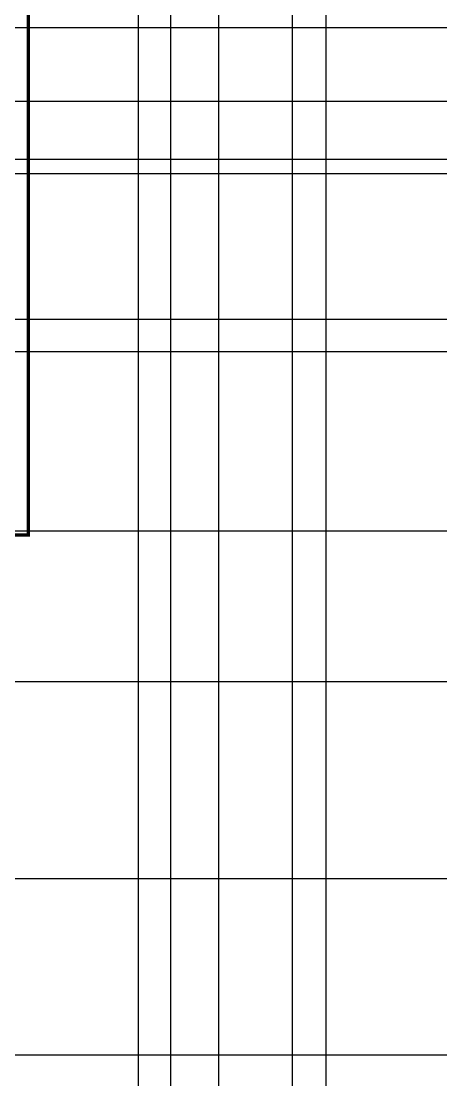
# Model space of a CAD drawing. Extents: x 369444 to 684549, y -549309 to 575337.
# Drawn here: x 530951 to 544050, y 64380 to 97407 of the extents above; entities that cross this region are included whole.
import ezdxf

# ---------------------------------------------------------------- set-up
doc = ezdxf.new("R2010")
doc.units = 0
doc.header["$LTSCALE"] = 1000
doc.header["$MEASUREMENT"] = 0
doc.linetypes.add('DASH', pattern=[0.35, 0.25, -0.1])
doc.layers.add('DOTE', color=1, linetype='Continuous')
doc.layers.add('防火分区线', color=7, linetype='Continuous')
doc.layers.add('不要动图层', color=140, linetype='Continuous', plot=False)

msp = doc.modelspace()

# ---------------------------------------------------------------- linework, layer by layer
at = {"layer": 'DOTE', "color": 8}
for p, q in [((537124.5, 59364.2), (537124.5, 476704.8)), ((539424.5, 59364.2), (539424.5, 476704.8)), ((540474.5, 59364.2), (540474.5, 476704.8)), ((535624.5, 59364.2), (535624.5, 261807))]:
    msp.add_line(p, q, dxfattribs=at)
at = {"layer": 'DOTE', "color": 8, "lineweight": -2}
for p, q in [((377844.4, 97207), (624570.9, 97207)), ((377844.4, 94907), (624570.9, 94907)), ((377844.4, 93107), (624570.9, 93107)), ((377844.4, 92657), (624570.9, 92657)), ((377844.4, 88107), (624570.9, 88107)), ((377844.4, 87107), (624570.9, 87107)), ((377844.4, 81507), (624570.9, 81507)), ((377844.4, 76807), (624570.9, 76807)), ((377844.4, 70657), (624570.9, 70657)), ((377844.4, 65157), (624570.9, 65157))]:
    msp.add_line(p, q, dxfattribs=at)
at = {"layer": '不要动图层'}
msp.add_lwpolyline([(374141.4, 480401.6), (608632.4, 480035.6), (630599.4, 458002.6), (630103.6, 140971.4), (534606.6, 140971.5), (534606.6, 44667.5), (383961.4, 44901.6), (384134.4, 155731.6), (384114.4, 173450.6), (374190.4, 173466.6), (373839.4, 234426.6), (373748.4, 250410.6), (374011.4, 393904.6)], close=True, dxfattribs=at)
at = {"layer": '防火分区线', "color": 3, "linetype": 'DASH', "ltscale": 8, "const_width": 100}
msp.add_lwpolyline([(502274.5, 76357), (509774.5, 76357), (509774.5, 78657), (510574.5, 78657), (510574.5, 81857), (507774.5, 81857), (507774.5, 83857), (514274.5, 83857), (514274.5, 81057), (514874.5, 81057), (514874.5, 74457), (517074.5, 74457), (517074.5, 67057), (527274.5, 67057), (527274.5, 72557), (526774.5, 72557), (526774.5, 81378.3), (531174.5, 81378.3), (531174.5, 119507)], dxfattribs=at)

doc.saveas('drawing.dxf')
